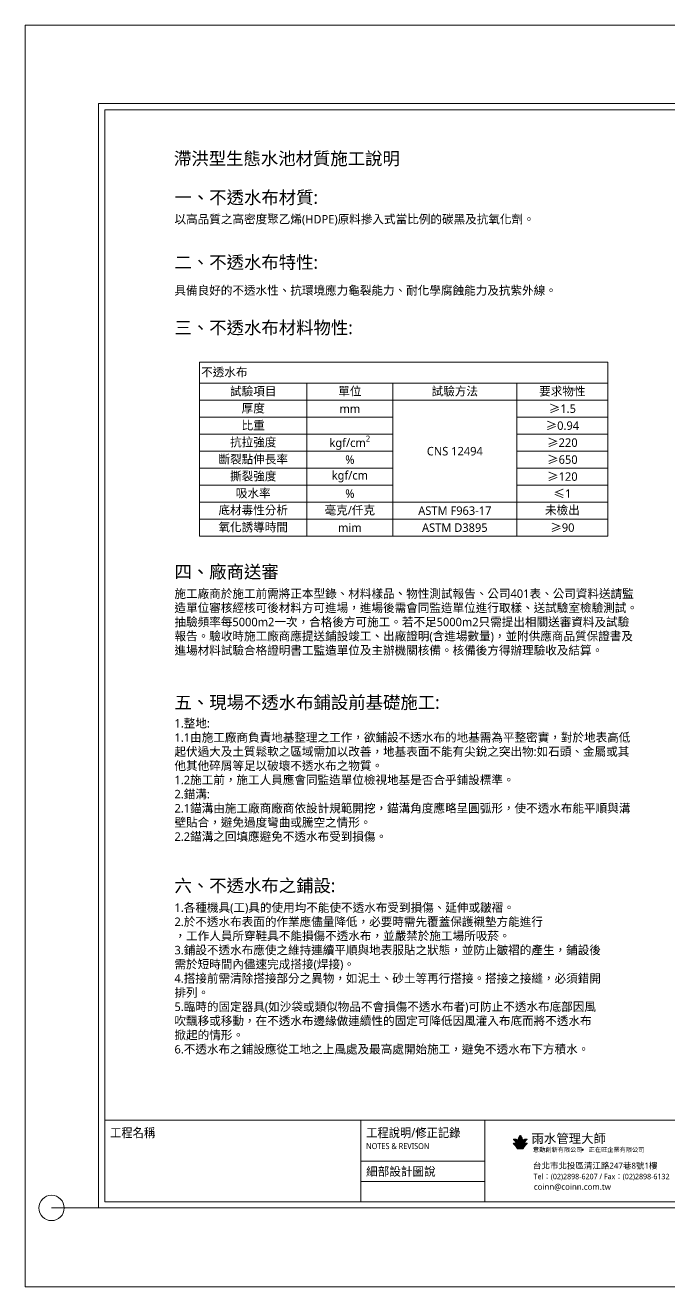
# Model space of a CAD drawing. Header units: millimetres. Extents: x 4039 to 8239, y -1070 to 1900.
# Drawn here: x 4039 to 5554, y -1070 to 1900 of the extents above; entities that cross this region are included whole.
import ezdxf
from ezdxf.enums import TextEntityAlignment as Align

# ---------------------------------------------------------------- set-up
doc = ezdxf.new("R2010")
doc.units = ezdxf.units.MM
doc.styles.add('圖框文字', font='Microsoft JhengHei.ttf')
doc.styles.add('微軟正黑體-20', font='Microsoft JhengHei.ttf', dxfattribs={"height": 20})
doc.styles.add('微軟正黑體-30', font='Microsoft JhengHei.ttf', dxfattribs={"height": 30})

msp = doc.modelspace()

# ---------------------------------------------------------------- hatches: boundary and pattern name
at = {"lineweight": 5, "true_color": 0xf8d731}
h = msp.add_hatch(color=40, dxfattribs=at)
h.dxf.hatch_style = 1
edge = h.paths.add_edge_path()
edge.add_spline(control_points=[(5209.354, -733.632), (5210.278, -732.978), (5211.189, -732.465), (5211.997, -732.054), (5213.037, -731.695), (5213.414, -731.538), (5213.449, -731.493), (5213.545, -731.342), (5214.262, -730.205), (5214.585, -729.727), (5214.973, -729.147), (5215.412, -728.578), (5215.81, -727.989), (5216.304, -727.358), (5216.683, -726.913), (5217.097, -726.383), (5217.92, -725.485), (5218.199, -725.216), (5218.563, -724.847), (5219.064, -724.437), (5219.552, -724.029), (5219.765, -723.832), (5220.029, -723.533), (5220.226, -723.279), (5220.293, -723.051), (5220.315, -722.921), (5220.283, -722.755), (5220.2, -722.679), (5219.972, -722.497), (5219.611, -722.42), (5219.137, -722.359), (5218.638, -722.308), (5218.199, -722.232), (5217.649, -722.237), (5216.905, -722.252), (5216.279, -722.298), (5215.499, -722.43), (5215.105, -722.51), (5214.395, -722.722), (5213.783, -722.966), (5213.261, -723.187), (5212.616, -723.521), (5211.988, -723.896), (5211.376, -724.288), (5210.943, -724.598), (5210.437, -724.989), (5209.907, -725.446), (5209.532, -725.764), (5209.442, -725.841), (5209.438, -725.839), (5209.414, -725.703), (5209.326, -724.77), (5209.239, -724.003), (5208.528, -720.813), (5208.15, -719.807), (5207.543, -718.298), (5206.977, -717.209), (5206.411, -716.119), (5205.489, -714.862), (5204.881, -714.255), (5204.441, -713.898), (5204.175, -713.812), (5203.969, -713.909), (5203.753, -714.073), (5203.464, -714.272), (5203.313, -714.439), (5202.933, -714.867), (5202.735, -715.144), (5202.39, -715.618), (5202.035, -716.143), (5201.736, -716.649), (5201.287, -717.468), (5200.597, -718.938), (5199.911, -720.688), (5199.672, -721.646), (5199.275, -723.24), (5199.069, -724.709), (5199.003, -725.585), (5199.01, -725.833), (5198.948, -725.833), (5197.917, -724.932), (5196.826, -724.171), (5195.54, -723.402), (5194.081, -722.765), (5192.595, -722.368), (5191.296, -722.222), (5189.479, -722.341), (5188.458, -722.487), (5188.14, -722.659), (5188.111, -722.788), (5188.115, -722.957), (5188.17, -723.124), (5188.268, -723.395), (5188.549, -723.744), (5189.137, -724.269), (5189.642, -724.675), (5190.184, -725.206), (5191.341, -726.458), (5192.079, -727.322), (5192.393, -727.735), (5192.848, -728.378), (5193.324, -729.006), (5193.905, -729.853), (5194.313, -730.523), (5194.902, -731.407), (5194.897, -731.491), (5195.18, -731.59), (5195.945, -731.862), (5196.749, -732.272), (5197.384, -732.608), (5197.831, -732.902), (5198.272, -733.19), (5198.797, -733.526), (5199.018, -733.652), (5199.086, -733.652), (5199.102, -733.61), (5199.112, -733.364), (5199.338, -731.82), (5199.622, -730.508), (5199.861, -729.427), (5200.387, -727.643), (5200.624, -726.98), (5200.982, -725.991), (5201.377, -725.091), (5201.637, -724.597), (5202.135, -723.729), (5202.582, -723.096), (5203.054, -722.607), (5203.484, -722.253), (5203.855, -722.127), (5204.243, -722.076), (5204.504, -722.135), (5205.002, -722.355), (5205.499, -722.776), (5205.896, -723.257), (5206.258, -723.779), (5206.773, -724.64), (5207.212, -725.636), (5207.609, -726.547), (5207.938, -727.45), (5208.216, -728.37), (5208.433, -729.031), (5208.678, -729.987), (5208.89, -730.909), (5209.118, -731.899), (5209.203, -732.525), (5209.296, -733.304), (5209.354, -733.632), (5209.354, -733.632)], knot_values=[0, 0, 0, 0, 1, 2, 3, 4, 5, 6, 7, 8, 9, 10, 11, 12, 13, 14, 15, 16, 17, 18, 19, 20, 21, 22, 23, 24, 25, 26, 27, 28, 29, 30, 31, 32, 33, 34, 35, 36, 37, 38, 39, 40, 41, 42, 43, 44, 45, 46, 47, 48, 49, 50, 51, 52, 53, 54, 55, 56, 57, 58, 59, 60, 61, 61, 61, 62, 63, 64, 65, 66, 67, 68, 69, 70, 71, 72, 73, 74, 75, 76, 77, 78, 79, 80, 81, 82, 83, 84, 85, 86, 87, 88, 89, 90, 91, 92, 93, 94, 95, 96, 97, 98, 99, 100, 101, 102, 103, 104, 105, 106, 107, 108, 109, 110, 111, 112, 113, 114, 115, 116, 117, 118, 119, 120, 121, 122, 123, 124, 125, 126, 127, 128, 129, 130, 131, 132, 133, 134, 135, 136, 137, 138, 139, 140, 141, 142, 143, 144, 144, 144, 144], degree=3, periodic=0)
edge = h.paths.add_edge_path()
edge.add_spline(control_points=[(5204.2, -745.276), (5207.294, -745.276), (5209.311, -745.309), (5210.082, -745.282), (5210.481, -745.243), (5210.842, -745.063), (5210.995, -744.976), (5211.312, -744.746), (5211.487, -744.467), (5211.832, -743.833), (5212.386, -742.601), (5212.736, -742.013), (5213.226, -741.23), (5213.771, -740.363), (5214.359, -739.58), (5214.947, -738.726), (5215.702, -737.845), (5216.512, -736.949), (5217.608, -735.821), (5218.407, -735.061), (5219.061, -734.495), (5219.622, -734.023), (5220.099, -733.606), (5220.393, -733.224), (5220.538, -732.983), (5220.593, -732.79), (5220.572, -732.611), (5220.448, -732.414), (5220.207, -732.29), (5219.669, -732.166), (5218.932, -732.118), (5217.68, -732.012), (5216.621, -732.065), (5215.395, -732.109), (5214.434, -732.303), (5213.278, -732.647), (5212.581, -732.903), (5211.585, -733.361), (5210.764, -733.881), (5209.679, -734.578), (5208.841, -735.231), (5208.427, -735.689), (5208.377, -735.644), (5208.228, -735.251), (5208.104, -734.283), (5207.737, -731.784), (5207.396, -730.409), (5206.957, -728.779), (5206.503, -727.319), (5205.78, -725.547), (5205.054, -724.252), (5204.889, -724.04), (5204.61, -723.699), (5204.383, -723.528), (5204.237, -723.472), (5204.024, -723.458), (5203.819, -723.573), (5203.526, -723.81), (5203.192, -724.232), (5202.888, -724.681), (5202.432, -725.555), (5202.085, -726.26), (5201.738, -727.099), (5201.341, -728.179), (5201.022, -729.219), (5200.647, -730.561), (5200.385, -731.84), (5200.138, -733.017), (5200, -734.141), (5199.899, -735.006), (5199.876, -735.653), (5199.86, -735.671), (5199.729, -735.588), (5199.394, -735.434), (5198.418, -734.659), (5197.573, -734.032), (5196.723, -733.505), (5195.931, -733.103), (5194.894, -732.639), (5193.96, -732.35), (5192.889, -732.147), (5192.125, -732.071), (5190.989, -732.026), (5189.563, -732.062), (5188.691, -732.171), (5188.137, -732.225), (5187.765, -732.425), (5187.692, -732.643), (5187.729, -732.888), (5187.91, -733.224), (5188.319, -733.733), (5189.332, -734.593), (5190.205, -735.393), (5191.252, -736.367), (5192.067, -737.226), (5192.896, -738.214), (5193.842, -739.32), (5194.971, -740.997), (5195.657, -742.178), (5196.328, -743.49), (5196.765, -744.423), (5196.955, -744.671), (5197.188, -744.933), (5197.64, -745.123), (5198.311, -745.254), (5199.463, -745.254), (5204.2, -745.276)], knot_values=[0, 0, 0, 0, 1, 2, 3, 4, 5, 6, 7, 8, 9, 10, 11, 12, 13, 14, 15, 16, 17, 18, 19, 20, 21, 22, 23, 24, 25, 26, 27, 28, 29, 30, 31, 32, 33, 34, 35, 36, 37, 38, 39, 40, 41, 42, 43, 44, 45, 46, 47, 48, 49, 50, 51, 52, 53, 54, 55, 56, 57, 58, 59, 60, 61, 62, 63, 64, 65, 66, 67, 68, 69, 70, 71, 72, 73, 74, 75, 76, 77, 78, 79, 80, 81, 82, 83, 84, 85, 86, 87, 88, 89, 90, 91, 92, 93, 94, 95, 96, 97, 98, 99, 100, 101, 102, 103, 104, 104, 104, 104], degree=3, periodic=0)
at = {"lineweight": 5}
h = msp.add_hatch(color=256, dxfattribs=at)
h.dxf.hatch_style = 1
h.paths.add_polyline_path([(5352.486, -747.301, 1), (5349.371, -747.301, 1)])

# ---------------------------------------------------------------- linework, layer by layer
for p, q in [((4038.685, 1900.017, 163.187), (8238.685, 1900.017, 163.187)), ((4038.685, -1069.983, 163.187), (4038.685, 1900.017, 163.187)), ((4225.722, 1701.198, 163.187), (8051.647, 1701.198, 163.187)), ((4225.722, -677.989, 163.187), (4225.722, 1701.198, 163.187)), ((4225.722, 1701.198, 326.374), (8051.647, 1701.198, 326.374)), ((4225.722, -677.989, 326.374), (4225.722, 1701.198, 326.374)), ((8051.647, 1701.198, 326.374), (4225.722, 1701.198, 326.374)), ((4225.722, 1701.198, 326.374), (4225.722, -870.247, 326.374)), ((4449.193, 1107.112), (5410.615, 1107.112)), ((4449.193, 1107.112), (4449.193, 697.112)), ((5410.615, 1107.112), (5410.615, 697.112)), ((4449.193, 1057.112), (5410.615, 1057.112)), ((4701.732, 1057.112), (4701.732, 697.112)), ((4904.271, 1057.112), (4904.271, 697.112)), ((5195.935, 1057.112), (5195.935, 697.112)), ((4449.193, 1017.112), (5410.615, 1017.112)), ((4449.193, 977.112), (4904.271, 977.112)), ((5195.935, 977.112), (5410.615, 977.112)), ((4449.193, 937.112), (4904.271, 937.112)), ((5195.935, 937.112), (5410.615, 937.112)), ((4449.193, 897.112), (4904.271, 897.112)), ((5195.935, 897.112), (5410.615, 897.112)), ((4449.193, 857.112), (4904.271, 857.112)), ((5195.935, 857.112), (5410.615, 857.112)), ((4449.193, 817.112), (4904.271, 817.112)), ((5195.935, 817.112), (5410.615, 817.112)), ((4449.193, 777.112), (5410.615, 777.112)), ((4449.193, 737.112), (5410.615, 737.112)), ((4449.193, 697.112), (5410.615, 697.112)), ((8051.647, -677.989, 163.187), (4225.722, -677.989, 163.187)), ((8051.647, -677.989, 326.374), (4225.722, -677.989, 326.374)), ((8051.647, -677.989, 326.374), (4225.722, -677.989, 326.374)), ((4828.591, -677.989, 326.374), (4828.591, -870.247, 326.374)), ((5120.515, -677.989, 326.374), (5120.515, -870.247, 326.374)), ((4828.591, -774.118, 326.374), (5120.515, -774.118, 326.374)), ((4828.591, -822.183, 326.374), (5120.515, -822.183, 326.374)), ((4100.565, -884.459, 326.374), (4211.51, -884.459, 326.374)), ((4225.722, -870.247, 326.374), (8051.647, -870.247, 326.374)), ((8238.685, -1069.983, 163.187), (4038.685, -1069.983, 163.187))]:
    msp.add_line(p, q, dxfattribs=at)
at = {"color": 4, "lineweight": 5}
for p, q in [((8065.86, 1715.41, 326.374), (4211.51, 1715.41, 326.374)), ((4211.51, 1715.41, 326.374), (4211.51, -884.459, 326.374)), ((4211.51, -884.459, 326.374), (8065.86, -884.459, 326.374))]:
    msp.add_line(p, q, dxfattribs=at)
at = {"lineweight": 5}
for centre, radius in [((5350.928, -747.301, 163.187), 1.557), ((4100.565, -884.459, 326.374), 29.789)]:
    msp.add_circle(centre, radius, dxfattribs=at)
for points in [[(5204.2, -745.276, 163.187), (5207.294, -745.276, 163.187), (5209.311, -745.309, 163.187), (5210.082, -745.282, 163.187), (5210.481, -745.243, 163.187), (5210.842, -745.063, 163.187), (5210.995, -744.976, 163.187), (5211.312, -744.746, 163.187), (5211.487, -744.467, 163.187), (5211.832, -743.833, 163.187), (5212.386, -742.601, 163.187), (5212.736, -742.013, 163.187), (5213.226, -741.23, 163.187), (5213.771, -740.363, 163.187), (5214.359, -739.58, 163.187), (5214.947, -738.726, 163.187), (5215.702, -737.845, 163.187), (5216.512, -736.949, 163.187), (5217.608, -735.821, 163.187), (5218.407, -735.061, 163.187), (5219.061, -734.495, 163.187), (5219.622, -734.023, 163.187), (5220.099, -733.606, 163.187), (5220.393, -733.224, 163.187), (5220.538, -732.983, 163.187), (5220.593, -732.79, 163.187), (5220.572, -732.611, 163.187), (5220.448, -732.414, 163.187), (5220.207, -732.29, 163.187), (5219.669, -732.166, 163.187), (5218.932, -732.118, 163.187), (5217.68, -732.012, 163.187), (5216.621, -732.065, 163.187), (5215.395, -732.109, 163.187), (5214.434, -732.303, 163.187), (5213.278, -732.647, 163.187), (5212.581, -732.903, 163.187), (5211.585, -733.361, 163.187), (5210.764, -733.881, 163.187), (5209.679, -734.578, 163.187), (5208.841, -735.231, 163.187), (5208.427, -735.689, 163.187), (5208.377, -735.644, 163.187), (5208.228, -735.251, 163.187), (5208.104, -734.283, 163.187), (5207.737, -731.784, 163.187), (5207.396, -730.409, 163.187), (5206.957, -728.779, 163.187), (5206.503, -727.319, 163.187), (5205.78, -725.547, 163.187), (5205.054, -724.252, 163.187), (5204.889, -724.04, 163.187), (5204.61, -723.699, 163.187), (5204.383, -723.528, 163.187), (5204.237, -723.472, 163.187), (5204.024, -723.458, 163.187), (5203.819, -723.573, 163.187), (5203.526, -723.81, 163.187), (5203.192, -724.232, 163.187), (5202.888, -724.681, 163.187), (5202.432, -725.555, 163.187), (5202.085, -726.26, 163.187), (5201.738, -727.099, 163.187), (5201.341, -728.179, 163.187), (5201.022, -729.219, 163.187), (5200.647, -730.561, 163.187), (5200.385, -731.84, 163.187), (5200.138, -733.017, 163.187), (5200, -734.141, 163.187), (5199.899, -735.006, 163.187), (5199.876, -735.653, 163.187), (5199.86, -735.671, 163.187), (5199.729, -735.588, 163.187), (5199.394, -735.434, 163.187), (5198.418, -734.659, 163.187), (5197.573, -734.032, 163.187), (5196.723, -733.505, 163.187), (5195.931, -733.103, 163.187), (5194.894, -732.639, 163.187), (5193.96, -732.35, 163.187), (5192.889, -732.147, 163.187), (5192.125, -732.071, 163.187), (5190.989, -732.026, 163.187), (5189.563, -732.062, 163.187), (5188.691, -732.171, 163.187), (5188.137, -732.225, 163.187), (5187.765, -732.425, 163.187), (5187.692, -732.643, 163.187), (5187.729, -732.888, 163.187), (5187.91, -733.224, 163.187), (5188.319, -733.733, 163.187), (5189.332, -734.593, 163.187), (5190.205, -735.393, 163.187), (5191.252, -736.367, 163.187), (5192.067, -737.226, 163.187), (5192.896, -738.214, 163.187), (5193.842, -739.32, 163.187), (5194.971, -740.997, 163.187), (5195.657, -742.178, 163.187), (5196.328, -743.49, 163.187), (5196.765, -744.423, 163.187), (5196.955, -744.671, 163.187), (5197.188, -744.933, 163.187), (5197.64, -745.123, 163.187), (5198.311, -745.254, 163.187), (5199.463, -745.254, 163.187), (5204.2, -745.276, 163.187)], [(5203.753, -714.073, 163.187), (5203.464, -714.272, 163.187), (5203.313, -714.439, 163.187), (5202.933, -714.867, 163.187), (5202.735, -715.144, 163.187), (5202.39, -715.618, 163.187), (5202.035, -716.143, 163.187), (5201.736, -716.649, 163.187), (5201.287, -717.468, 163.187), (5200.597, -718.938, 163.187), (5199.911, -720.688, 163.187), (5199.672, -721.646, 163.187), (5199.275, -723.24, 163.187), (5199.069, -724.709, 163.187), (5199.003, -725.585, 163.187), (5199.01, -725.833, 163.187), (5198.948, -725.833, 163.187), (5197.917, -724.932, 163.187), (5196.826, -724.171, 163.187), (5195.54, -723.402, 163.187), (5194.081, -722.765, 163.187), (5192.595, -722.368, 163.187), (5191.296, -722.222, 163.187), (5189.479, -722.341, 163.187), (5188.458, -722.487, 163.187), (5188.14, -722.659, 163.187), (5188.111, -722.788, 163.187), (5188.115, -722.957, 163.187), (5188.17, -723.124, 163.187), (5188.268, -723.395, 163.187), (5188.549, -723.744, 163.187), (5189.137, -724.269, 163.187), (5189.642, -724.675, 163.187), (5190.184, -725.206, 163.187), (5191.341, -726.458, 163.187), (5192.079, -727.322, 163.187), (5192.393, -727.735, 163.187), (5192.848, -728.378, 163.187), (5193.324, -729.006, 163.187), (5193.905, -729.853, 163.187), (5194.313, -730.523, 163.187), (5194.902, -731.407, 163.187), (5194.897, -731.491, 163.187), (5195.18, -731.59, 163.187), (5195.945, -731.862, 163.187), (5196.749, -732.272, 163.187), (5197.384, -732.608, 163.187), (5197.831, -732.902, 163.187), (5198.272, -733.19, 163.187), (5198.797, -733.526, 163.187), (5199.018, -733.652, 163.187), (5199.086, -733.652, 163.187), (5199.102, -733.61, 163.187), (5199.112, -733.364, 163.187), (5199.338, -731.82, 163.187), (5199.622, -730.508, 163.187), (5199.861, -729.427, 163.187), (5200.387, -727.643, 163.187), (5200.624, -726.98, 163.187), (5200.982, -725.991, 163.187), (5201.377, -725.091, 163.187), (5201.637, -724.597, 163.187), (5202.135, -723.729, 163.187), (5202.582, -723.096, 163.187), (5203.054, -722.607, 163.187), (5203.484, -722.253, 163.187), (5203.855, -722.127, 163.187), (5204.243, -722.076, 163.187), (5204.504, -722.135, 163.187), (5205.002, -722.355, 163.187), (5205.499, -722.776, 163.187), (5205.896, -723.257, 163.187), (5206.258, -723.779, 163.187), (5206.773, -724.64, 163.187), (5207.212, -725.636, 163.187), (5207.609, -726.547, 163.187), (5207.938, -727.45, 163.187), (5208.216, -728.37, 163.187), (5208.433, -729.031, 163.187), (5208.678, -729.987, 163.187), (5208.89, -730.909, 163.187), (5209.118, -731.899, 163.187), (5209.203, -732.525, 163.187), (5209.296, -733.304, 163.187), (5209.354, -733.632, 163.187), (5209.354, -733.632, 163.187)], [(5209.354, -733.632, 163.187), (5210.278, -732.978, 163.187), (5211.189, -732.465, 163.187), (5211.997, -732.054, 163.187), (5213.037, -731.695, 163.187), (5213.414, -731.538, 163.187), (5213.449, -731.493, 163.187), (5213.545, -731.342, 163.187), (5214.262, -730.205, 163.187), (5214.585, -729.727, 163.187), (5214.973, -729.147, 163.187), (5215.412, -728.578, 163.187), (5215.81, -727.989, 163.187), (5216.304, -727.358, 163.187), (5216.683, -726.913, 163.187), (5217.097, -726.383, 163.187), (5217.92, -725.485, 163.187), (5218.199, -725.216, 163.187), (5218.563, -724.847, 163.187), (5219.064, -724.437, 163.187), (5219.552, -724.029, 163.187), (5219.765, -723.832, 163.187), (5220.029, -723.533, 163.187), (5220.226, -723.279, 163.187), (5220.293, -723.051, 163.187), (5220.315, -722.921, 163.187), (5220.283, -722.755, 163.187), (5220.2, -722.679, 163.187), (5219.972, -722.497, 163.187), (5219.611, -722.42, 163.187), (5219.137, -722.359, 163.187), (5218.638, -722.308, 163.187), (5218.199, -722.232, 163.187), (5217.649, -722.237, 163.187), (5216.905, -722.252, 163.187), (5216.279, -722.298, 163.187), (5215.499, -722.43, 163.187), (5215.105, -722.51, 163.187), (5214.395, -722.722, 163.187), (5213.783, -722.966, 163.187), (5213.261, -723.187, 163.187), (5212.616, -723.521, 163.187), (5211.988, -723.896, 163.187), (5211.376, -724.288, 163.187), (5210.943, -724.598, 163.187), (5210.437, -724.989, 163.187), (5209.907, -725.446, 163.187), (5209.532, -725.764, 163.187), (5209.442, -725.841, 163.187), (5209.438, -725.839, 163.187), (5209.414, -725.703, 163.187), (5209.326, -724.77, 163.187), (5209.239, -724.003, 163.187), (5208.528, -720.813, 163.187), (5208.15, -719.807, 163.187), (5207.543, -718.298, 163.187), (5206.977, -717.209, 163.187), (5206.411, -716.119, 163.187), (5205.489, -714.862, 163.187), (5204.881, -714.255, 163.187), (5204.441, -713.898, 163.187), (5204.175, -713.812, 163.187), (5203.969, -713.909, 163.187), (5203.753, -714.073, 163.187)]]:
    msp.add_open_spline(points, degree=3, dxfattribs=at)

# ---------------------------------------------------------------- texts
at = {"color": 3, "lineweight": 5, "style": '圖框文字', "width": 0.91}
for s, p in [('工程名稱', (4238.402, -707.16, 326.374)), ('工程說明/修正記錄', (4841.271, -707.16, 326.374))]:
    msp.add_text(s, height=21.425, dxfattribs=at).set_placement(p, align=Align.MIDDLE_LEFT)
at = {"color": 4, "lineweight": 5, "style": '圖框文字'}
msp.add_text('雨水管理大師', height=21.425, dxfattribs=at).set_placement((5230.618, -731.603, 326.374))
at = {"lineweight": 5, "style": '圖框文字', "width": 0.91}
msp.add_text('NOTES & REVISON', height=14.21228, dxfattribs=at).set_placement((4841.271, -738.763, 326.374), align=Align.MIDDLE_LEFT)
at = {"lineweight": 5, "style": '圖框文字'}
for s, height, p in [('意動創新有限公司    正在旺企業有限公司', 10.42234, (5234.042, -752.471, 326.374)), ('台北市北投區清江路247巷8號1樓', 14.28334, (5234.042, -792.055, 326.374)), ('coinn@coinn.com.tw', 14.28334, (5236.165, -841.718, 326.374))]:
    msp.add_text(s, height=height, dxfattribs=at).set_placement(p)
at = {"color": 3, "lineweight": 5, "style": '圖框文字'}
msp.add_text('細部設計圖說', height=20, dxfattribs=at).set_placement((4841.271, -798.606, 326.374), align=Align.MIDDLE_LEFT)
at = {"lineweight": 5, "style": '圖框文字', "width": 0.98}
msp.add_text('Tel：(02)2898-6207 / Fax：(02)2898-6132', height=12.73887, dxfattribs=at).set_placement((5235.632, -816.808, 326.374))
at = {"lineweight": 5, "attachment_point": 1}
for s, width, insert, char_height, style in [('滯洪型生態水池材質施工說明', 512.198, (4388.768, 1601.175), 30, '微軟正黑體-30'), ('\\pxt46;一、不透水布材質:', 1128.12064, (4390.055, 1509.449), 30, '微軟正黑體-20'), ('\\pxt46;以高品質之高密度聚乙烯(HDPE)原料摻入式當比例的碳黑及抗氧化劑。', 817.54022, (4390.055, 1453.3), 20, '微軟正黑體-20'), ('二、不透水布特性:', 324.4317, (4390.055, 1356.814), 30, '微軟正黑體-20'), ('\\pxt11;具備良好的不透水性、抗環境應力龜裂能力、耐化學腐蝕能力及抗紫外線。', 1128.12064, (4390.055, 1285.596), 20, '微軟正黑體-20'), ('\\pxt46;三、不透水布材料物性:', 462.92439, (4390.055, 1202.925), 30, '微軟正黑體-20'), ('\\pxt46;四、廠商送審', 462.92439, (4390.055, 628.245), 30, '微軟正黑體-20'), ('\\pxt46;{\\fMicrosoft JhengHei|b0|i0|c136|p34;施工廠商於施工前需將正本型錄、材料樣品、物性測試報告、公司401表、公司資料送請監造單位審核經核可後材料方可進場，進場後需會同監造單位進行取樣、送試驗室檢驗測試。抽驗頻率每5000m2一次，合格後方可施工。若不足5000m2只需提出相關送審資料及試驗報告。驗收時施工廠商應提送鋪設竣工、出廠證明(含進場數量)，並附供應商品質保證書及進場材料試驗合格證明書工監造單位及主辦機關核備。核備後方得辦理驗收及結算。}', 1090.07558, (4390.055, 571.695), 20, '微軟正黑體-20'), ('\\pxt46;五、現場不透水布鋪設前基礎施工:', 670.03747, (4390.055, 320.726), 30, '微軟正黑體-20'), ('\\pxt46;1.整地:\\P1.1由施工廠商負責地基整理之工作，欲鋪設不透水布的地基需為平整密實，對於地表高低起伏過大及土質鬆軟之區域需加以改善，地基表面不能有尖銳之突出物:如石頭、金屬或其他其他碎屑等足以破壞不透水布之物質。\\P1.2施工前，施工人員應會同監造單位檢視地基是否合乎鋪設標準。\\P2.錨溝:\\P2.1錨溝由施工廠商廠商依設計規範開挖，錨溝角度應略呈圓弧形，使不透水布能平順與溝壁貼合，避免過度彎曲或騰空之情形。\\P2.2錨溝之回填應避免不透水布受到損傷。', 1084.22529, (4390.055, 266.557), 20, '微軟正黑體-20'), ('\\pxt46;六、不透水布之鋪設:', 594.99417, (4390.055, -110.619), 30, '微軟正黑體-20'), ('\\pxt46;1.各種機具(工)具的使用均不能使不透水布受到損傷、延伸或皺褶。\\P\\ptz;2.於不透水布表面的作業應儘量降低，必要時需先覆蓋保護襯墊方能進行\\P，工作人員所穿鞋具不能損傷不透水布，並嚴禁於施工場所吸菸。\\P3.鋪設不透水布應使之維持連續平順與地表服貼之狀態，並防止皺褶的產生，鋪設後需於短時間內儘速完成搭接(焊接)。\\P4.搭接前需清除搭接部分之異物，如泥土、砂土等再行搭接。搭接之接縫，必須錯開排列。\\P5.臨時的固定器具(如沙袋或類似物品不會損傷不透水布者)可防止不透水布底部因風吹飄移或移動，在不透水布邊緣做連續性的固定可降低因風灌入布底而將不透水布掀起的情形。\\P6.不透水布之鋪設應從工地之上風處及最高處開始施工，避免不透水布下方積水。', 1002.78737, (4390.055, -167.346), 20, '微軟正黑體-20')]:
    msp.add_mtext_dynamic_manual_height_columns(s, width=width, gutter_width=12.5, heights=[0], dxfattribs=dict(at, insert=insert, char_height=char_height, style=style))
at = {"lineweight": 5, "char_height": 20, "style": '微軟正黑體-20'}
for s, insert, width, attachment_point in [('不透水布', (4452.863, 1082.112), 954.0817, 4), ('試驗項目', (4575.462, 1037.112), 245.19921, 5), ('單位', (4803.002, 1037.112), 195.19921, 5), ('試驗方法', (5050.103, 1037.112), 284.3234, 5), ('要求物性', (5303.275, 1037.112), 207.33924, 5), ('厚度', (4575.462, 997.112), 245.19921, 5), ('mm', (4803.002, 997.112), 195.19921, 5), ('{\\fSimSun|b0|i0|c134|p2;\\C256;≥\\fMicrosoft JhengHei|b0|i0|c136|p34;1.5}', (5303.275, 997.112), 207.33924, 5), ('比重', (4575.462, 957.112), 245.19921, 5), ('{\\fSimSun|b0|i0|c134|p2;\\C256;≥\\fMicrosoft JhengHei|b0|i0|c136|p34;0.94}', (5303.275, 957.112), 207.33924, 5), ('抗拉強度', (4575.462, 917.112), 245.19921, 5), ('\\A1;kgf/cm{\\H0.7x;\\S2^ ;}', (4803.002, 917.112), 195.19921, 5), ('{\\fSimSun|b0|i0|c134|p2;\\C256;≥\\fMicrosoft JhengHei|b0|i0|c136|p34;220}', (5303.275, 917.112), 207.33924, 5), ('斷裂點伸長率', (4575.462, 877.112), 245.19921, 5), ('CNS 12494', (5050.103, 897.112), 284.3234, 5), ('%', (4803.002, 877.112), 195.19921, 5), ('{\\fSimSun|b0|i0|c134|p2;\\C256;≥\\fMicrosoft JhengHei|b0|i0|c136|p34;650}', (5303.275, 877.112), 207.33924, 5), ('撕裂強度', (4575.462, 837.112), 245.19921, 5), ('\\A1;kgf/cm', (4803.002, 837.112), 195.19921, 5), ('{\\fSimSun|b0|i0|c134|p2;\\C256;≥\\fMicrosoft JhengHei|b0|i0|c136|p34;120}', (5303.275, 837.112), 207.33924, 5), ('吸水率', (4575.462, 797.112), 245.19921, 5), ('%', (4803.002, 797.112), 195.19921, 5), ('\\A1;{\\fSimSun|b0|i0|c134|p2;\\C256;≤\\fMicrosoft JhengHei|b0|i0|c136|p34;1}', (5303.275, 797.112), 207.33924, 5), ('底材毒性分析', (4575.462, 757.112), 245.19921, 5), ('毫克/仟克', (4803.002, 757.112), 195.19921, 5), ('ASTM F963-17', (5050.103, 757.112), 284.3234, 5), ('未檢出', (5303.275, 757.112), 207.33924, 5), ('氧化誘導時間', (4575.462, 717.112), 245.19921, 5), ('mim', (4803.002, 717.112), 195.19921, 5), ('ASTM D3895', (5050.103, 717.112), 284.3234, 5), ('{\\fSimSun|b0|i0|c134|p2;\\C256;≥\\fMicrosoft JhengHei|b0|i0|c136|p34;90}', (5303.275, 717.112), 207.33924, 5)]:
    msp.add_mtext(s, dxfattribs=dict(at, insert=insert, width=width, attachment_point=attachment_point))

doc.saveas('drawing.dxf')
